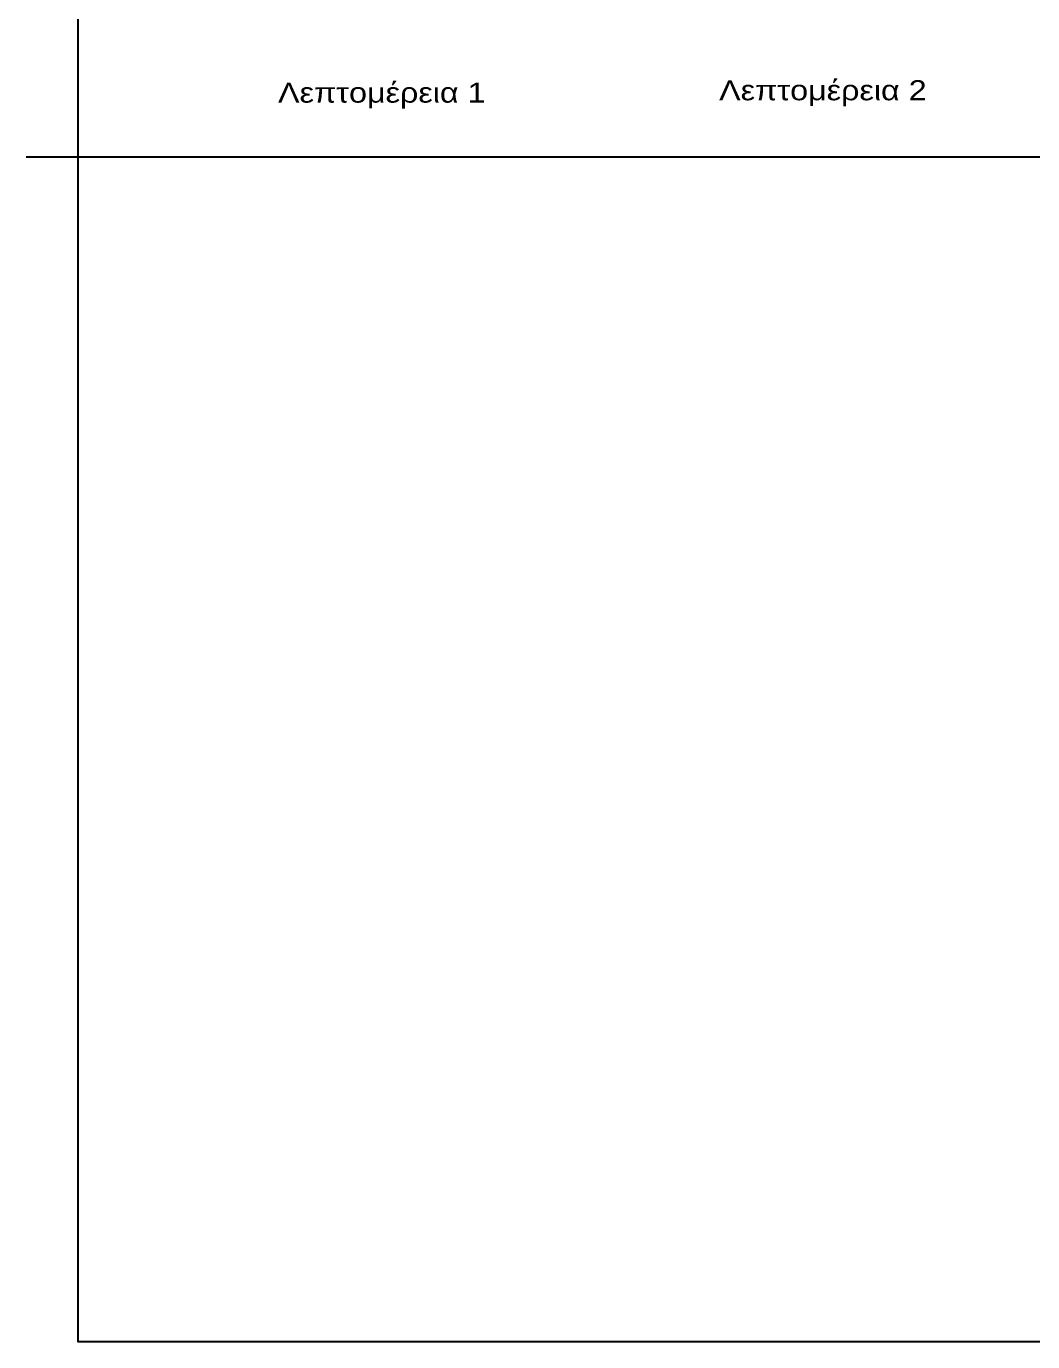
# Model space of a CAD drawing. Header units: millimetres. Extents: x -2171 to 1563, y -1758 to -1505.
# Drawn here: x 1386.54 to 1398.61, y -1619.64 to -1603.86 of the extents above; entities that cross this region are included whole.
import ezdxf

# ---------------------------------------------------------------- set-up
doc = ezdxf.new("R2010")
doc.units = ezdxf.units.MM
doc.linetypes.add('DOT', pattern=[0.025, 0, -0.025])
doc.layers.add('-S_TEXT', color=3, linetype='Continuous')
doc.layers.add('Tablet', color=7, linetype='Continuous', true_color=0x0180ff)
doc.styles.add('S2Arl1396_b_1151_161', font='arial.ttf', dxfattribs={"width": 1.15091, "height": 0.139645})

msp = doc.modelspace()

# ---------------------------------------------------------------- linework, layer by layer
at = {"layer": '-S_TEXT', "color": 3, "linetype": 'Continuous', "ltscale": 0.5}
msp.add_lwpolyline([(1428.115, -1619.64), (1387.165, -1619.64), (1387.165, -1591.24), (1428.115, -1591.24)], close=True, dxfattribs=at)
at = {"color": 3}
msp.add_line((1420.4717, -1605.4329), (1386.5416, -1605.4329), dxfattribs=at)
at = {"layer": 'Tablet', "color": 96, "linetype": 'DOT', "true_color": 0x018001}
for points in [[(1388.9128, -1603.8729, 0.0000431, 0.0000431, 0), (1388.8122, -1603.8729, 0.0000431, 0.0000431, 0)], [(1388.8122, -1603.9735, 0.0000431, 0.0000431, 0), (1388.8122, -1603.8873, 0.0000431, 0.0000431, 0)], [(1389.0422, -1603.8729, 0.0000431, 0.0000431, 0), (1388.9559, -1603.8729, 0.0000431, 0.0000431, 0)], [(1389.1716, -1603.8729, 0.0000431, 0.0000431, 0), (1389.0853, -1603.8729, 0.0000431, 0.0000431, 0)], [(1389.3009, -1603.8729, 0.0000431, 0.0000431, 0), (1389.2147, -1603.8729, 0.0000431, 0.0000431, 0)], [(1389.4303, -1603.8729, 0.0000431, 0.0000431, 0), (1389.3441, -1603.8729, 0.0000431, 0.0000431, 0)], [(1389.5597, -1603.8729, 0.0000431, 0.0000431, 0), (1389.4734, -1603.8729, 0.0000431, 0.0000431, 0)], [(1389.6891, -1603.8729, 0.0000431, 0.0000431, 0), (1389.6028, -1603.8729, 0.0000431, 0.0000431, 0)], [(1389.8184, -1603.8729, 0.0000431, 0.0000431, 0), (1389.7322, -1603.8729, 0.0000431, 0.0000431, 0)], [(1389.9478, -1603.8729, 0.0000431, 0.0000431, 0), (1389.8616, -1603.8729, 0.0000431, 0.0000431, 0)], [(1390.0772, -1603.8729, 0.0000431, 0.0000431, 0), (1389.9909, -1603.8729, 0.0000431, 0.0000431, 0)], [(1390.2066, -1603.8729, 0.0000431, 0.0000431, 0), (1390.1203, -1603.8729, 0.0000431, 0.0000431, 0)], [(1390.3359, -1603.8729, 0.0000431, 0.0000431, 0), (1390.2497, -1603.8729, 0.0000431, 0.0000431, 0)], [(1390.4653, -1603.8729, 0.0000431, 0.0000431, 0), (1390.3791, -1603.8729, 0.0000431, 0.0000431, 0)], [(1390.5947, -1603.8729, 0.0000431, 0.0000431, 0), (1390.5084, -1603.8729, 0.0000431, 0.0000431, 0)], [(1390.7241, -1603.8729, 0.0000431, 0.0000431, 0), (1390.6378, -1603.8729, 0.0000431, 0.0000431, 0)], [(1390.8534, -1603.8729, 0.0000431, 0.0000431, 0), (1390.7672, -1603.8729, 0.0000431, 0.0000431, 0)], [(1390.9828, -1603.8729, 0.0000431, 0.0000431, 0), (1390.8966, -1603.8729, 0.0000431, 0.0000431, 0)], [(1391.1122, -1603.8729, 0.0000431, 0.0000431, 0), (1391.0259, -1603.8729, 0.0000431, 0.0000431, 0)], [(1391.2416, -1603.8729, 0.0000431, 0.0000431, 0), (1391.1553, -1603.8729, 0.0000431, 0.0000431, 0)], [(1391.3709, -1603.8729, 0.0000431, 0.0000431, 0), (1391.2847, -1603.8729, 0.0000431, 0.0000431, 0)], [(1391.5003, -1603.8729, 0.0000431, 0.0000431, 0), (1391.4141, -1603.8729, 0.0000431, 0.0000431, 0)], [(1391.6297, -1603.8729, 0.0000431, 0.0000431, 0), (1391.5434, -1603.8729, 0.0000431, 0.0000431, 0)], [(1391.7591, -1603.8729, 0.0000431, 0.0000431, 0), (1391.6728, -1603.8729, 0.0000431, 0.0000431, 0)], [(1391.8884, -1603.8729, 0.0000431, 0.0000431, 0), (1391.8022, -1603.8729, 0.0000431, 0.0000431, 0)], [(1392.0178, -1603.8729, 0.0000431, 0.0000431, 0), (1391.9316, -1603.8729, 0.0000431, 0.0000431, 0)], [(1392.1472, -1603.8729, 0.0000431, 0.0000431, 0), (1392.0609, -1603.8729, 0.0000431, 0.0000431, 0)], [(1392.2766, -1603.8729, 0.0000431, 0.0000431, 0), (1392.1903, -1603.8729, 0.0000431, 0.0000431, 0)], [(1392.4059, -1603.8729, 0.0000431, 0.0000431, 0), (1392.3197, -1603.8729, 0.0000431, 0.0000431, 0)], [(1392.5497, -1603.8729, 0.0000431, 0.0000431, 0), (1392.4491, -1603.8729, 0.0000431, 0.0000431, 0)], [(1392.5497, -1603.8873, 0.0000431, 0.0000431, 0), (1392.5497, -1603.9735, 0.0000431, 0.0000431, 0)], [(1394.2153, -1603.9565, 0.0000431, 0.0000431, 0), (1394.2153, -1603.8702, 0.0000431, 0.0000431, 0)], [(1397.9528, -1603.8702, 0.0000431, 0.0000431, 0), (1397.9528, -1603.9565, 0.0000431, 0.0000431, 0)], [(1388.8122, -1604.1029, 0.0000431, 0.0000431, 0), (1388.8122, -1604.0167, 0.0000431, 0.0000431, 0)], [(1392.5497, -1604.0167, 0.0000431, 0.0000431, 0), (1392.5497, -1604.1029, 0.0000431, 0.0000431, 0)], [(1394.2153, -1604.0858, 0.0000431, 0.0000431, 0), (1394.2153, -1603.9996, 0.0000431, 0.0000431, 0)], [(1397.9528, -1603.9996, 0.0000431, 0.0000431, 0), (1397.9528, -1604.0858, 0.0000431, 0.0000431, 0)], [(1388.8122, -1604.1964, 0.0000431, 0.0000431, 0), (1388.8122, -1604.146, 0.0000431, 0.0000431, 0)], [(1392.5497, -1604.146, 0.0000431, 0.0000431, 0), (1392.5497, -1604.1964, 0.0000431, 0.0000431, 0)], [(1394.2153, -1604.1793, 0.0000431, 0.0000431, 0), (1394.2153, -1604.129, 0.0000431, 0.0000431, 0)], [(1397.9528, -1604.129, 0.0000431, 0.0000431, 0), (1397.9528, -1604.1793, 0.0000431, 0.0000431, 0)]]:
    msp.add_lwpolyline(points, format="xyseb", dxfattribs=at)

# ---------------------------------------------------------------- texts
at = {"color": 5, "true_color": 0x0101ff, "style": 'S2Arl1396_b_1151_161', "width": 1.15091}
for s, p in [('Λεπτομέρεια 1', (1389.5594, -1604.7786)), ('Λεπτομέρεια 2', (1394.8481, -1604.7502))]:
    msp.add_text(s, height=0.240887, dxfattribs=at).set_placement(p)

doc.saveas('drawing.dxf')
